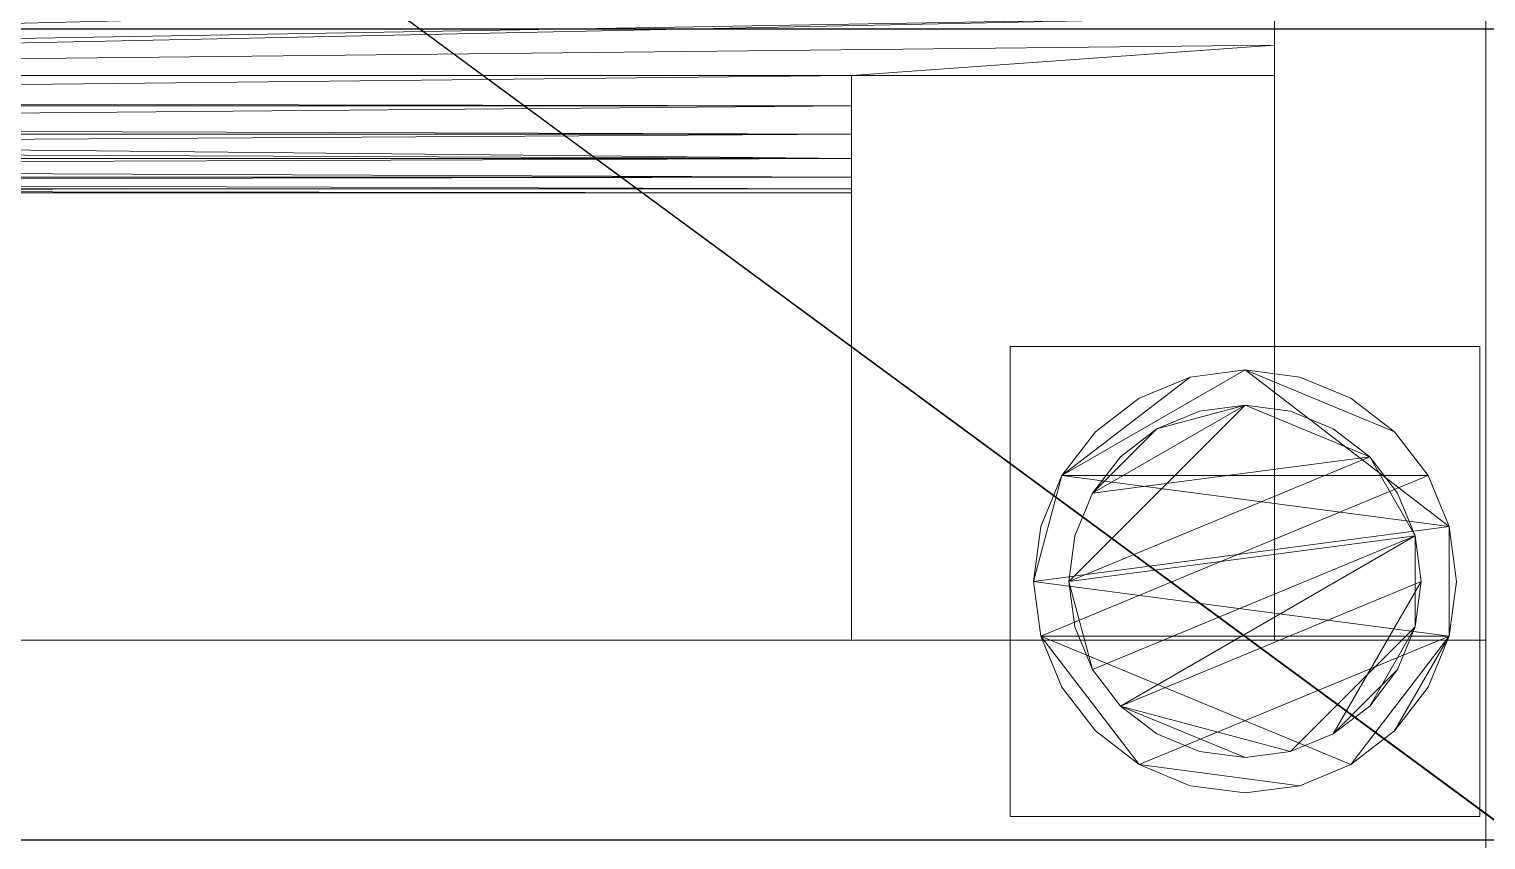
# Model space of a CAD drawing. Extents: x -225 to 1345, y -1183 to 75.
# Drawn here: x 993 to 1117, y -737 to -668 of the extents above; entities that cross this region are included whole.
import ezdxf

# ---------------------------------------------------------------- set-up
doc = ezdxf.new("R2010")
doc.units = 0
for name, color, linetype in [('IQ_200_3D', 1, 'Continuous'), ('IQ_204_2D', 7, 'Continuous'), ('IQ_204_3D', 7, 'Continuous')]:
    doc.layers.add(name, color=color, linetype=linetype)

# ---------------------------------------------------------------- blocks, each defined once
blk = doc.blocks.new('RINSEV_INT')
at = {"layer": 'IQ_204_2D', "linetype": 'Continuous'}
blk.add_line((1120, -668), (0, -668), dxfattribs=at)
at = {"layer": 'IQ_200_3D', "lineweight": 18}
mesh = blk.add_polyface(dxfattribs=at)
corners = [(1120, -737, 1493), (0, -737, 1493), (0, -5, 1493), (1120, -5, 1493)]
mesh.append_faces([[corners[k] for k in face] for face in [(0, 1, 2, 3)]])
at = {"layer": 'IQ_200_3D'}
mesh = blk.add_polyface(dxfattribs=at)
corners = [(1120, -737, 1785), (1120, -5, 1785), (0, -5, 1785), (0, -737, 1785), (151, -41, 1785), (151.68, -35.82, 1785), (153.68, -31, 1785), (156.86, -26.86, 1785), (161, -23.68, 1785), (165.82, -21.68, 1785), (171, -21, 1785), (176.18, -21.68, 1785), (181, -23.68, 1785), (185.14, -26.86, 1785), (188.32, -31, 1785), (190.32, -35.82, 1785), (191, -41, 1785), (190.32, -46.18, 1785), (188.32, -51, 1785), (185.14, -55.14, 1785), (181, -58.32, 1785), (176.18, -60.32, 1785), (171, -61, 1785), (165.82, -60.32, 1785), (161, -58.32, 1785), (156.86, -55.14, 1785), (153.68, -51, 1785), (151.68, -46.18, 1785)]
mesh.append_faces([[corners[k] for k in face] for face in [(15, 1, 14), (7, 2, 6), (4, 2, 27), (23, 3, 22)]], dxfattribs={"vtx0": -1, "vtx1": -1})
mesh.append_faces([[corners[k] for k in face] for face in [(1, 15, 16), (1, 16, 17), (18, 0, 1, 17), (0, 18, 19, 3), (3, 20, 21), (3, 19, 20), (3, 21, 22), (2, 7, 8), (2, 4, 5), (2, 25, 26)]], dxfattribs={"vtx0": -1, "vtx2": -1})
mesh.append_faces([[corners[k] for k in face] for face in [(11, 12, 1), (13, 14, 1), (12, 13, 1), (9, 10, 2), (8, 9, 2), (5, 6, 2), (23, 24, 3), (26, 27, 2)]], dxfattribs={"vtx1": -1, "vtx2": -1})
mesh.append_faces([[corners[k] for k in face] for face in [(10, 11, 1, 2), (24, 25, 2, 3)]], dxfattribs={"vtx1": -1, "vtx3": -1})
at = {"layer": 'IQ_200_3D', "lineweight": 18}
mesh = blk.add_polyface(dxfattribs=at)
corners = [(3, -737, 1493), (1117, -737, 1493), (1117, -5, 1493), (3, -5, 1493)]
mesh.append_faces([[corners[k] for k in face] for face in [(0, 1, 2, 3)]])
mesh = blk.add_polyface(dxfattribs=at)
corners = [(3, -77, 150), (1117, -77, 150), (1117, -737, 150), (3, -737, 150)]
mesh.append_faces([[corners[k] for k in face] for face in [(0, 1, 2, 3)]])
mesh = blk.add_polyface(dxfattribs=at)
corners = [(3, -720, 710), (1117, -720, 710), (1117, -80, 710), (3, -80, 710)]
mesh.append_faces([[corners[k] for k in face] for face in [(0, 1, 2, 3)]])
mesh = blk.add_polyface(dxfattribs=at)
corners = [(3, -80, 1443), (1117, -80, 1443), (1117, -720, 1443), (3, -720, 1443)]
mesh.append_faces([[corners[k] for k in face] for face in [(0, 1, 2, 3)]])
mesh = blk.add_polyface(dxfattribs=at)
corners = [(3, -720, 1443), (1117, -720, 1443), (1117, -720, 710), (3, -720, 710)]
mesh.append_faces([[corners[k] for k in face] for face in [(0, 1, 2, 3)]])
mesh = blk.add_polyface(dxfattribs=at)
corners = [(1120, -737, 1785), (0, -737, 1785), (0, -737, 1493), (1120, -737, 1493)]
mesh.append_faces([[corners[k] for k in face] for face in [(0, 1, 2, 3)]])
mesh = blk.add_polyface(dxfattribs=at)
corners = [(3, -737, 150), (1117, -737, 150), (1117, -737, 1493), (3, -737, 1493)]
mesh.append_faces([[corners[k] for k in face] for face in [(0, 1, 2, 3)]])
mesh = blk.add_polyface(dxfattribs=at)
corners = [(1117, -794.5, 188), (347, -794.5, 188), (347, -737, 188), (1117, -737, 188)]
mesh.append_faces([[corners[k] for k in face] for face in [(0, 1, 2, 3)]])
mesh = blk.add_polyface(dxfattribs=at)
corners = [(1117, -737, 188), (347, -737, 188), (347, -737, 758.13), (1117, -737, 758.13)]
mesh.append_faces([[corners[k] for k in face] for face in [(0, 1, 2, 3)]])
mesh = blk.add_polyface(dxfattribs=at)
corners = [(1117, -737, 758.13), (347, -737, 758.13), (347, -793.85, 774.03), (1117, -793.85, 774.03)]
mesh.append_faces([[corners[k] for k in face] for face in [(0, 1, 2, 3)]])
mesh = blk.add_polyface(dxfattribs=at)
corners = [(1117, -737, 758.13), (1117, -793.85, 774.03), (1117, -794.5, 774.12), (1117, -795.15, 774.03), (1117, -795.75, 773.79), (1117, -796.27, 773.39), (1117, -796.67, 772.87), (1117, -796.91, 772.27), (1117, -797, 771.62), (1117, -797, 190.5), (1117, -796.91, 189.85), (1117, -796.67, 189.25), (1117, -796.27, 188.73), (1117, -795.75, 188.33), (1117, -795.15, 188.09), (1117, -794.5, 188), (1117, -737, 188)]
mesh.append_faces([[corners[k] for k in face] for face in [(11, 14, 9, 10), (15, 9, 14)]], dxfattribs={"vtx0": -1, "vtx1": -1})
mesh.append_faces([[corners[k] for k in face] for face in [(9, 15, 16, 0)]], dxfattribs={"vtx0": -1, "vtx3": -1})
mesh.append_faces([[corners[k] for k in face] for face in [(4, 5, 8, 1)]], dxfattribs={"vtx1": -1, "vtx2": -1, "vtx3": -1})
mesh.append_faces([[corners[k] for k in face] for face in [(0, 1, 8, 9)]], dxfattribs={"vtx1": -1, "vtx3": -1})
mesh.append_faces([[corners[k] for k in face] for face in [(12, 13, 14, 11), (6, 7, 8, 5)]], dxfattribs={"vtx2": -1})
mesh.append_faces([[corners[k] for k in face] for face in [(1, 2, 3, 4)]], dxfattribs={"vtx3": -1})
at = {"layer": 'IQ_204_3D', "lineweight": 18}
mesh = blk.add_polyface(dxfattribs=at)
corners = [(1063, -720, 956.99), (1063, -671.94, 929.24), (1063, -671.94, 928.4), (1063, -674.53, 928.06), (1063, -676.94, 927.06), (1063, -679.02, 925.47), (1063, -680.61, 923.4), (1063, -681.6, 920.99), (1063, -681.94, 918.4), (1063, -681.6, 915.81), (1063, -680.61, 913.4), (1063, -679.02, 911.33), (1063, -676.94, 909.74), (1063, -674.53, 908.74), (1063, -671.94, 908.4), (1063, -671.94, 907.55), (1063, -720, 879.81), (1063, -100, 956.99), (1063, -80, 956.99), (1063, -80, 879.81), (1063, -100, 879.81), (1063, -148.06, 907.55), (1063, -148.06, 908.4), (1063, -145.47, 908.74), (1063, -143.06, 909.74), (1063, -140.98, 911.33), (1063, -139.39, 913.4), (1063, -138.4, 915.81), (1063, -138.06, 918.4), (1063, -138.4, 920.99), (1063, -139.39, 923.4), (1063, -140.98, 925.47), (1063, -143.06, 927.06), (1063, -145.47, 928.06), (1063, -148.06, 928.4), (1063, -148.06, 929.24)]
mesh.append_faces([[corners[k] for k in face] for face in [(20, 17, 18, 19)]], dxfattribs={"vtx0": -1})
mesh.append_faces([[corners[k] for k in face] for face in [(6, 0, 5), (13, 16, 12), (31, 17, 30), (28, 20, 27), (27, 20, 26), (26, 20, 25), (24, 20, 23)]], dxfattribs={"vtx0": -1, "vtx1": -1})
mesh.append_faces([[corners[k] for k in face] for face in [(0, 6, 7), (0, 3, 4), (8, 16, 0, 7), (16, 9, 10)]], dxfattribs={"vtx0": -1, "vtx2": -1})
mesh.append_faces([[corners[k] for k in face] for face in [(4, 5, 0), (8, 9, 16), (11, 12, 16), (10, 11, 16), (32, 33, 17), (31, 32, 17), (29, 30, 17), (24, 25, 20)]], dxfattribs={"vtx1": -1, "vtx2": -1})
mesh.append_faces([[corners[k] for k in face] for face in [(28, 29, 17, 20)]], dxfattribs={"vtx1": -1, "vtx2": -1, "vtx3": -1})
mesh.append_faces([[corners[k] for k in face] for face in [(1, 2, 3, 0), (21, 22, 23, 20)]], dxfattribs={"vtx2": -1})
mesh.append_faces([[corners[k] for k in face] for face in [(13, 14, 15, 16), (33, 34, 35, 17)]], dxfattribs={"vtx3": -1})
mesh = blk.add_polyface(dxfattribs=at)
corners = [(1099, -720, 956.99), (1099, -720, 879.81), (1099, -671.94, 907.55), (1099, -671.94, 908.4), (1099, -669.36, 908.74), (1099, -666.94, 909.74), (1099, -664.87, 911.33), (1099, -663.28, 913.4), (1099, -662.29, 915.81), (1099, -661.94, 918.4), (1099, -662.29, 920.99), (1099, -663.28, 923.4), (1099, -664.87, 925.47), (1099, -666.94, 927.06), (1099, -669.36, 928.06), (1099, -671.94, 928.4), (1099, -671.94, 929.24), (1099, -100, 956.99), (1099, -148.06, 929.24), (1099, -148.06, 928.4), (1099, -150.28, 928.15), (1099, -152.4, 927.41), (1099, -154.29, 926.22), (1099, -155.87, 924.63), (1099, -157.06, 922.74), (1099, -157.8, 920.63), (1099, -158.06, 918.4), (1099, -157.71, 915.81), (1099, -156.72, 913.4), (1099, -155.13, 911.33), (1099, -153.06, 909.74), (1099, -150.64, 908.74), (1099, -148.06, 908.4), (1099, -148.06, 907.55), (1099, -100, 879.81), (1099, -80, 879.81), (1099, -80, 956.99)]
mesh.append_faces([[corners[k] for k in face] for face in [(5, 13, 14, 4), (4, 14, 15, 3), (30, 21, 22, 29), (31, 20, 21, 30), (32, 19, 20, 31)]], dxfattribs={"vtx0": -1, "vtx2": -1})
mesh.append_faces([[corners[k] for k in face] for face in [(10, 11, 8, 9), (36, 17, 34, 35), (26, 27, 25)]], dxfattribs={"vtx1": -1})
mesh.append_faces([[corners[k] for k in face] for face in [(5, 6, 13), (22, 23, 29)]], dxfattribs={"vtx1": -1, "vtx2": -1})
mesh.append_faces([[corners[k] for k in face] for face in [(11, 12, 7, 8), (12, 13, 6, 7), (23, 24, 28, 29), (24, 25, 27, 28)]], dxfattribs={"vtx1": -1, "vtx3": -1})
mesh.append_faces([[corners[k] for k in face] for face in [(1, 2, 3, 0)]], dxfattribs={"vtx2": -1})
mesh.append_faces([[corners[k] for k in face] for face in [(15, 16, 0, 3), (17, 18, 19, 32), (32, 33, 34, 17)]], dxfattribs={"vtx2": -1, "vtx3": -1})
mesh = blk.add_polyface(dxfattribs=at)
corners = [(19, -661.94, 918.4), (1099, -661.94, 918.4), (1099, -662.29, 915.81), (1099, -663.28, 913.4), (1099, -664.87, 911.33), (1099, -666.94, 909.74), (1099, -669.36, 908.74), (1099, -671.94, 908.4), (1063, -671.94, 908.4), (1063, -674.53, 908.74), (1063, -676.94, 909.74), (1063, -679.02, 911.33), (1063, -680.61, 913.4), (1063, -681.6, 915.81), (1063, -681.94, 918.4), (859, -681.94, 918.4), (859, -681.69, 916.17), (859, -680.95, 914.06), (859, -679.76, 912.16), (859, -678.18, 910.58), (859, -676.28, 909.39), (859, -674.17, 908.65), (859, -671.94, 908.4), (809, -671.94, 908.4), (809, -674.17, 908.65), (809, -676.28, 909.39), (809, -678.18, 910.58), (809, -679.76, 912.16), (809, -680.95, 914.06), (809, -681.69, 916.17), (809, -681.94, 918.4), (584, -681.94, 918.4), (584, -681.69, 916.17), (584, -680.95, 914.06), (584, -679.76, 912.16), (584, -678.18, 910.58), (584, -676.28, 909.39), (584, -674.17, 908.65), (584, -671.94, 908.4), (534, -671.94, 908.4), (534, -674.17, 908.65), (534, -676.28, 909.39), (534, -678.18, 910.58), (534, -679.76, 912.16), (534, -680.95, 914.06), (534, -681.69, 916.17), (534, -681.94, 918.4), (309, -681.94, 918.4), (309, -681.69, 916.17), (309, -680.95, 914.06), (309, -679.76, 912.16), (309, -678.18, 910.58), (309, -676.28, 909.39), (309, -674.17, 908.65), (309, -671.94, 908.4), (259, -671.94, 908.4), (259, -674.17, 908.65), (259, -676.28, 909.39), (259, -678.18, 910.58), (259, -679.76, 912.16), (259, -680.95, 914.06), (259, -681.69, 916.17), (259, -681.94, 918.4), (55, -681.94, 918.4), (55, -681.6, 915.81), (55, -680.61, 913.4), (55, -679.02, 911.33), (55, -676.94, 909.74), (55, -674.53, 908.74), (55, -671.94, 908.4), (19, -671.94, 908.4), (19, -669.36, 908.74), (19, -666.94, 909.74), (19, -664.87, 911.33), (19, -663.28, 913.4), (19, -662.29, 915.81)]
mesh.append_faces([[corners[k] for k in face] for face in [(16, 14, 15)]], dxfattribs={"vtx0": -1})
mesh.append_faces([[corners[k] for k in face] for face in [(8, 22, 6, 7), (9, 21, 8), (22, 8, 21), (71, 55, 69, 70), (56, 69, 55), (68, 57, 67), (58, 67, 57), (20, 10, 19), (19, 11, 18), (11, 19, 10), (18, 12, 17), (12, 18, 11), (14, 16, 13)]], dxfattribs={"vtx0": -1, "vtx1": -1})
mesh.append_faces([[corners[k] for k in face] for face in [(38, 4, 23), (73, 39, 54)]], dxfattribs={"vtx0": -1, "vtx1": -1, "vtx2": -1})
mesh.append_faces([[corners[k] for k in face] for face in [(74, 3, 38, 39)]], dxfattribs={"vtx0": -1, "vtx1": -1, "vtx3": -1})
mesh.append_faces([[corners[k] for k in face] for face in [(38, 3, 4), (23, 4, 5), (22, 5, 6), (38, 23, 24, 37), (75, 2, 3, 74), (5, 22, 23), (20, 9, 10), (37, 24, 25, 36), (36, 25, 26, 35), (54, 39, 40, 53), (72, 54, 55), (54, 72, 73), (55, 71, 72), (53, 40, 41, 52), (52, 41, 42, 51), (35, 26, 27, 34), (34, 27, 28, 33), (29, 32, 33, 28), (51, 42, 43, 50), (50, 43, 44, 49), (58, 66, 67), (66, 58, 59), (65, 59, 60), (59, 65, 66), (45, 48, 49, 44), (60, 64, 65), (64, 60, 61), (61, 63, 64)]], dxfattribs={"vtx0": -1, "vtx2": -1})
mesh.append_faces([[corners[k] for k in face] for face in [(20, 21, 9), (73, 74, 39), (68, 69, 56), (56, 57, 68), (12, 13, 17), (16, 17, 13)]], dxfattribs={"vtx1": -1, "vtx2": -1})
mesh.append_faces([[corners[k] for k in face] for face in [(0, 1, 2, 75), (30, 31, 32, 29), (46, 47, 48, 45), (61, 62, 63)]], dxfattribs={"vtx2": -1})
mesh = blk.add_polyface(dxfattribs=at)
corners = [(1099, -661.94, 918.4), (19, -661.94, 918.4), (19, -662.29, 920.99), (19, -663.28, 923.4), (19, -664.87, 925.47), (19, -666.94, 927.06), (19, -669.36, 928.06), (19, -671.94, 928.4), (55, -671.94, 928.4), (55, -674.53, 928.06), (55, -676.94, 927.06), (55, -679.02, 925.47), (55, -680.61, 923.4), (55, -681.6, 920.99), (55, -681.94, 918.4), (259, -681.94, 918.4), (259, -681.6, 920.99), (259, -680.61, 923.4), (259, -679.02, 925.47), (259, -676.94, 927.06), (259, -674.53, 928.06), (259, -671.94, 928.4), (309, -671.94, 928.4), (309, -674.53, 928.06), (309, -676.94, 927.06), (309, -679.02, 925.47), (309, -680.61, 923.4), (309, -681.6, 920.99), (309, -681.94, 918.4), (534, -681.94, 918.4), (534, -681.6, 920.99), (534, -680.61, 923.4), (534, -679.02, 925.47), (534, -676.94, 927.06), (534, -674.53, 928.06), (534, -671.94, 928.4), (584, -671.94, 928.4), (584, -674.53, 928.06), (584, -676.94, 927.06), (584, -679.02, 925.47), (584, -680.61, 923.4), (584, -681.6, 920.99), (584, -681.94, 918.4), (809, -681.94, 918.4), (809, -681.6, 920.99), (809, -680.61, 923.4), (809, -679.02, 925.47), (809, -676.94, 927.06), (809, -674.53, 928.06), (809, -671.94, 928.4), (859, -671.94, 928.4), (859, -674.53, 928.06), (859, -676.94, 927.06), (859, -679.02, 925.47), (859, -680.61, 923.4), (859, -681.6, 920.99), (859, -681.94, 918.4), (1063, -681.94, 918.4), (1063, -681.6, 920.99), (1063, -680.61, 923.4), (1063, -679.02, 925.47), (1063, -676.94, 927.06), (1063, -674.53, 928.06), (1063, -671.94, 928.4), (1099, -671.94, 928.4), (1099, -669.36, 928.06), (1099, -666.94, 927.06), (1099, -664.87, 925.47), (1099, -663.28, 923.4), (1099, -662.29, 920.99)]
mesh.append_faces([[corners[k] for k in face] for face in [(65, 63, 64), (2, 69, 0, 1)]], dxfattribs={"vtx0": -1})
mesh.append_faces([[corners[k] for k in face] for face in [(53, 60, 52), (50, 66, 49), (67, 49, 66), (5, 22, 4)]], dxfattribs={"vtx0": -1, "vtx1": -1})
mesh.append_faces([[corners[k] for k in face] for face in [(50, 63, 65), (49, 67, 36), (35, 4, 22), (8, 21, 6)]], dxfattribs={"vtx0": -1, "vtx1": -1, "vtx2": -1})
mesh.append_faces([[corners[k] for k in face] for face in [(41, 44, 45, 40), (40, 45, 46, 39), (38, 47, 48, 37), (39, 46, 47, 38), (27, 30, 31, 26), (13, 16, 17, 12), (26, 31, 32, 25), (25, 32, 33, 24), (12, 17, 18, 11), (11, 18, 19), (49, 36, 37, 48), (36, 67, 68), (3, 68, 69, 2), (34, 23, 24, 33), (35, 22, 23, 34), (19, 10, 11), (10, 19, 20, 9), (9, 20, 21, 8), (21, 5, 6)]], dxfattribs={"vtx0": -1, "vtx2": -1})
mesh.append_faces([[corners[k] for k in face] for face in [(29, 30, 27, 28)]], dxfattribs={"vtx1": -1})
mesh.append_faces([[corners[k] for k in face] for face in [(60, 61, 52), (65, 66, 50), (21, 22, 5), (3, 4, 35)]], dxfattribs={"vtx1": -1, "vtx2": -1})
mesh.append_faces([[corners[k] for k in face] for face in [(35, 36, 68, 3)]], dxfattribs={"vtx1": -1, "vtx2": -1, "vtx3": -1})
mesh.append_faces([[corners[k] for k in face] for face in [(54, 55, 58, 59), (53, 54, 59, 60), (61, 62, 51, 52), (50, 51, 62, 63)]], dxfattribs={"vtx1": -1, "vtx3": -1})
mesh.append_faces([[corners[k] for k in face] for face in [(14, 15, 16, 13), (6, 7, 8)]], dxfattribs={"vtx2": -1})
mesh.append_faces([[corners[k] for k in face] for face in [(55, 56, 57, 58), (41, 42, 43, 44)]], dxfattribs={"vtx3": -1})
mesh = blk.add_polyface(dxfattribs=at)
corners = [(1063, -720, 956.99), (1099, -720, 956.99), (1099, -671.94, 929.24), (1063, -671.94, 929.24)]
mesh.append_faces([[corners[k] for k in face] for face in [(0, 1, 2, 3)]])
mesh = blk.add_polyface(dxfattribs=at)
corners = [(1063, -671.94, 929.24), (1099, -671.94, 929.24), (1099, -671.94, 928.4), (1063, -671.94, 928.4), (1099, -671.94, 907.55), (1063, -671.94, 907.55), (1063, -671.94, 908.4), (1099, -671.94, 908.4)]
mesh.append_faces([[corners[k] for k in face] for face in [(2, 3, 0, 1), (5, 6, 7, 4)]])
mesh = blk.add_polyface(dxfattribs=at)
corners = [(1063, -671.94, 907.55), (1099, -671.94, 907.55), (1099, -720, 879.81), (1063, -720, 879.81)]
mesh.append_faces([[corners[k] for k in face] for face in [(0, 1, 2, 3)]])
mesh = blk.add_polyface(dxfattribs=at)
corners = [(1076.5, -695, 150), (1076.5, -735, 150), (1116.5, -735, 150), (1116.5, -695, 150)]
mesh.append_faces([[corners[k] for k in face] for face in [(0, 1, 2, 3)]])
mesh = blk.add_polyface(dxfattribs=at)
corners = [(1116.5, -735, 60), (1076.5, -735, 60), (1076.5, -695, 60), (1116.5, -695, 60)]
mesh.append_faces([[corners[k] for k in face] for face in [(0, 1, 2, 3)]])
mesh = blk.add_polyface(dxfattribs=at)
corners = [(1116.5, -695, 150), (1116.5, -695, 60), (1076.5, -695, 60), (1076.5, -695, 150)]
mesh.append_faces([[corners[k] for k in face] for face in [(0, 1, 2, 3)]])
mesh = blk.add_polyface(dxfattribs=at)
corners = [(1076.5, -695, 150), (1076.5, -695, 60), (1076.5, -735, 60), (1076.5, -735, 150)]
mesh.append_faces([[corners[k] for k in face] for face in [(0, 1, 2, 3)]])
mesh = blk.add_polyface(dxfattribs=at)
corners = [(1116.5, -735, 150), (1116.5, -735, 60), (1116.5, -695, 60), (1116.5, -695, 150)]
mesh.append_faces([[corners[k] for k in face] for face in [(0, 1, 2, 3)]])
mesh = blk.add_polyface(dxfattribs=at)
corners = [(1078.5, -715, 5), (1079.11, -719.66, 5), (1080.91, -724, 5), (1083.77, -727.73, 5), (1087.5, -730.59, 5), (1091.84, -732.39, 5), (1096.5, -733, 5), (1101.16, -732.39, 5), (1105.5, -730.59, 5), (1109.23, -727.73, 5), (1112.09, -724, 5), (1113.89, -719.66, 5), (1114.5, -715, 5), (1113.89, -710.34, 5), (1112.09, -706, 5), (1109.23, -702.27, 5), (1105.5, -699.41, 5), (1101.16, -697.61, 5), (1096.5, -697, 5), (1091.84, -697.61, 5), (1087.5, -699.41, 5), (1083.77, -702.27, 5), (1080.91, -706, 5), (1079.11, -710.34, 5)]
mesh.append_faces([[corners[k] for k in face] for face in [(11, 8, 9, 10)]], dxfattribs={"vtx0": -1})
mesh.append_faces([[corners[k] for k in face] for face in [(4, 7, 8, 11), (11, 0, 1, 4), (13, 18, 19, 22)]], dxfattribs={"vtx0": -1, "vtx2": -1, "vtx3": -1})
mesh.append_faces([[corners[k] for k in face] for face in [(0, 11, 12, 13)]], dxfattribs={"vtx0": -1, "vtx3": -1})
mesh.append_faces([[corners[k] for k in face] for face in [(2, 3, 4, 1), (16, 17, 18, 15)]], dxfattribs={"vtx2": -1})
mesh.append_faces([[corners[k] for k in face] for face in [(13, 14, 15, 18), (22, 23, 0, 13)]], dxfattribs={"vtx2": -1, "vtx3": -1})
mesh.append_faces([[corners[k] for k in face] for face in [(4, 5, 6, 7), (19, 20, 21, 22)]], dxfattribs={"vtx3": -1})
mesh = blk.add_polyface(dxfattribs=at)
corners = [(1078.5, -715), (1079.11, -710.34), (1080.91, -706), (1083.77, -702.27), (1087.5, -699.41), (1091.84, -697.61), (1096.5, -697), (1101.16, -697.61), (1105.5, -699.41), (1109.23, -702.27), (1112.09, -706), (1113.89, -710.34), (1114.5, -715), (1113.89, -719.66), (1112.09, -724), (1109.23, -727.73), (1105.5, -730.59), (1101.16, -732.39), (1096.5, -733), (1091.84, -732.39), (1087.5, -730.59), (1083.77, -727.73), (1080.91, -724), (1079.11, -719.66)]
mesh.append_faces([[corners[k] for k in face] for face in [(2, 0, 1), (15, 13, 14), (13, 11, 12)]], dxfattribs={"vtx0": -1})
mesh.append_faces([[corners[k] for k in face] for face in [(16, 23, 13, 15)]], dxfattribs={"vtx0": -1, "vtx1": -1, "vtx2": -1})
mesh.append_faces([[corners[k] for k in face] for face in [(2, 10, 23, 0)]], dxfattribs={"vtx0": -1, "vtx1": -1, "vtx3": -1})
mesh.append_faces([[corners[k] for k in face] for face in [(2, 5, 6)]], dxfattribs={"vtx0": -1, "vtx2": -1})
mesh.append_faces([[corners[k] for k in face] for face in [(23, 10, 11, 13), (23, 16, 17, 20)]], dxfattribs={"vtx0": -1, "vtx2": -1, "vtx3": -1})
mesh.append_faces([[corners[k] for k in face] for face in [(9, 10, 2, 6)]], dxfattribs={"vtx1": -1, "vtx2": -1, "vtx3": -1})
mesh.append_faces([[corners[k] for k in face] for face in [(3, 4, 5, 2), (18, 19, 20, 17)]], dxfattribs={"vtx2": -1})
mesh.append_faces([[corners[k] for k in face] for face in [(6, 7, 8, 9), (20, 21, 22, 23)]], dxfattribs={"vtx3": -1})
mesh = blk.add_polyface(dxfattribs=at)
corners = [(1078.5, -715, 5), (1079.11, -710.34, 5), (1080.91, -706, 5), (1083.77, -702.27, 5), (1087.5, -699.41, 5), (1091.84, -697.61, 5), (1096.5, -697, 5), (1101.16, -697.61, 5), (1105.5, -699.41, 5), (1109.23, -702.27, 5), (1112.09, -706, 5), (1113.89, -710.34, 5), (1114.5, -715, 5), (1114.5, -715), (1113.89, -710.34), (1112.09, -706), (1109.23, -702.27), (1105.5, -699.41), (1101.16, -697.61), (1096.5, -697), (1091.84, -697.61), (1087.5, -699.41), (1083.77, -702.27), (1080.91, -706), (1079.11, -710.34), (1078.5, -715)]
mesh.append_faces([[corners[k] for k in face] for face in [(13, 14, 11, 12), (0, 1, 24, 25)]], dxfattribs={"vtx1": -1})
mesh.append_faces([[corners[k] for k in face] for face in [(14, 15, 10, 11), (16, 17, 8, 9), (15, 16, 9, 10), (17, 18, 7, 8), (6, 7, 18, 19), (19, 20, 5, 6), (20, 21, 4, 5), (22, 23, 2, 3), (21, 22, 3, 4), (23, 24, 1, 2)]], dxfattribs={"vtx1": -1, "vtx3": -1})
mesh = blk.add_polyface(dxfattribs=at)
corners = [(1081.5, -715, 60), (1082.01, -718.88, 60), (1083.51, -722.5, 60), (1085.89, -725.61, 60), (1089, -727.99, 60), (1092.62, -729.49, 60), (1096.5, -730, 60), (1100.38, -729.49, 60), (1104, -727.99, 60), (1107.11, -725.61, 60), (1109.49, -722.5, 60), (1110.99, -718.88, 60), (1111.5, -715, 60), (1110.99, -711.12, 60), (1109.49, -707.5, 60), (1107.11, -704.39, 60), (1104, -702.01, 60), (1100.38, -700.51, 60), (1096.5, -700, 60), (1092.62, -700.51, 60), (1089, -702.01, 60), (1085.89, -704.39, 60), (1083.51, -707.5, 60), (1082.01, -711.12, 60)]
mesh.append_faces([[corners[k] for k in face] for face in [(10, 8, 9), (22, 20, 21)]], dxfattribs={"vtx0": -1})
mesh.append_faces([[corners[k] for k in face] for face in [(7, 3, 6)]], dxfattribs={"vtx0": -1, "vtx1": -1})
mesh.append_faces([[corners[k] for k in face] for face in [(22, 15, 18, 20)]], dxfattribs={"vtx0": -1, "vtx1": -1, "vtx2": -1, "vtx3": -1})
mesh.append_faces([[corners[k] for k in face] for face in [(13, 2, 3, 12)]], dxfattribs={"vtx0": -1, "vtx2": -1})
mesh.append_faces([[corners[k] for k in face] for face in [(3, 7, 8, 12)]], dxfattribs={"vtx0": -1, "vtx2": -1, "vtx3": -1})
mesh.append_faces([[corners[k] for k in face] for face in [(17, 18, 15, 16), (19, 20, 18)]], dxfattribs={"vtx1": -1})
mesh.append_faces([[corners[k] for k in face] for face in [(11, 12, 8, 10)]], dxfattribs={"vtx1": -1, "vtx2": -1})
mesh.append_faces([[corners[k] for k in face] for face in [(4, 5, 6, 3)]], dxfattribs={"vtx2": -1})
mesh.append_faces([[corners[k] for k in face] for face in [(0, 1, 2, 13), (13, 14, 15, 0), (22, 23, 0, 15)]], dxfattribs={"vtx2": -1, "vtx3": -1})
mesh = blk.add_polyface(dxfattribs=at)
corners = [(1081.5, -715, 5), (1082.01, -711.12, 5), (1083.51, -707.5, 5), (1085.89, -704.39, 5), (1089, -702.01, 5), (1092.62, -700.51, 5), (1096.5, -700, 5), (1100.38, -700.51, 5), (1104, -702.01, 5), (1107.11, -704.39, 5), (1109.49, -707.5, 5), (1110.99, -711.12, 5), (1111.5, -715, 5), (1110.99, -718.88, 5), (1109.49, -722.5, 5), (1107.11, -725.61, 5), (1104, -727.99, 5), (1100.38, -729.49, 5), (1096.5, -730, 5), (1092.62, -729.49, 5), (1089, -727.99, 5), (1085.89, -725.61, 5), (1083.51, -722.5, 5), (1082.01, -718.88, 5)]
mesh.append_faces([[corners[k] for k in face] for face in [(9, 6, 7, 8), (4, 2, 3), (15, 13, 14)]], dxfattribs={"vtx0": -1})
mesh.append_faces([[corners[k] for k in face] for face in [(18, 21, 17)]], dxfattribs={"vtx0": -1, "vtx1": -1})
mesh.append_faces([[corners[k] for k in face] for face in [(22, 0, 11, 21)]], dxfattribs={"vtx0": -1, "vtx1": -1, "vtx2": -1})
mesh.append_faces([[corners[k] for k in face] for face in [(0, 6, 9, 11), (21, 11, 13, 17)]], dxfattribs={"vtx0": -1, "vtx1": -1, "vtx2": -1, "vtx3": -1})
mesh.append_faces([[corners[k] for k in face] for face in [(23, 0, 22), (12, 13, 11)]], dxfattribs={"vtx1": -1})
mesh.append_faces([[corners[k] for k in face] for face in [(16, 17, 13, 15)]], dxfattribs={"vtx1": -1, "vtx2": -1})
mesh.append_faces([[corners[k] for k in face] for face in [(9, 10, 11)]], dxfattribs={"vtx2": -1})
mesh.append_faces([[corners[k] for k in face] for face in [(4, 5, 6, 2), (0, 1, 2, 6)]], dxfattribs={"vtx2": -1, "vtx3": -1})
mesh.append_faces([[corners[k] for k in face] for face in [(18, 19, 20, 21)]], dxfattribs={"vtx3": -1})
mesh = blk.add_polyface(dxfattribs=at)
corners = [(1081.5, -715, 60), (1082.01, -711.12, 60), (1083.51, -707.5, 60), (1085.89, -704.39, 60), (1089, -702.01, 60), (1092.62, -700.51, 60), (1096.5, -700, 60), (1100.38, -700.51, 60), (1104, -702.01, 60), (1107.11, -704.39, 60), (1109.49, -707.5, 60), (1110.99, -711.12, 60), (1111.5, -715, 60), (1111.5, -715, 5), (1110.99, -711.12, 5), (1109.49, -707.5, 5), (1107.11, -704.39, 5), (1104, -702.01, 5), (1100.38, -700.51, 5), (1096.5, -700, 5), (1092.62, -700.51, 5), (1089, -702.01, 5), (1085.89, -704.39, 5), (1083.51, -707.5, 5), (1082.01, -711.12, 5), (1081.5, -715, 5)]
mesh.append_faces([[corners[k] for k in face] for face in [(1, 24, 25, 0)]], dxfattribs={"vtx0": -1})
mesh.append_faces([[corners[k] for k in face] for face in [(8, 17, 18, 7), (7, 18, 19, 6), (16, 9, 10, 15), (9, 16, 17, 8), (5, 20, 21, 4), (4, 21, 22, 3), (2, 23, 24, 1), (3, 22, 23, 2), (20, 5, 6, 19)]], dxfattribs={"vtx0": -1, "vtx2": -1})
mesh.append_faces([[corners[k] for k in face] for face in [(13, 14, 11, 12)]], dxfattribs={"vtx1": -1})
mesh.append_faces([[corners[k] for k in face] for face in [(14, 15, 10, 11)]], dxfattribs={"vtx1": -1, "vtx3": -1})
mesh = blk.add_polyface(dxfattribs=at)
corners = [(1114.5, -715, 5), (1113.89, -719.66, 5), (1112.09, -724, 5), (1109.23, -727.73, 5), (1105.5, -730.59, 5), (1101.16, -732.39, 5), (1096.5, -733, 5), (1091.84, -732.39, 5), (1087.5, -730.59, 5), (1083.77, -727.73, 5), (1080.91, -724, 5), (1079.11, -719.66, 5), (1078.5, -715, 5), (1078.5, -715), (1079.11, -719.66), (1080.91, -724), (1083.77, -727.73), (1087.5, -730.59), (1091.84, -732.39), (1096.5, -733), (1101.16, -732.39), (1105.5, -730.59), (1109.23, -727.73), (1112.09, -724), (1113.89, -719.66), (1114.5, -715)]
mesh.append_faces([[corners[k] for k in face] for face in [(13, 14, 11, 12), (0, 1, 24, 25)]], dxfattribs={"vtx1": -1})
mesh.append_faces([[corners[k] for k in face] for face in [(14, 15, 10, 11), (16, 17, 8, 9), (15, 16, 9, 10), (17, 18, 7, 8), (6, 7, 18, 19), (19, 20, 5, 6), (20, 21, 4, 5), (22, 23, 2, 3), (21, 22, 3, 4), (23, 24, 1, 2)]], dxfattribs={"vtx1": -1, "vtx3": -1})
mesh = blk.add_polyface(dxfattribs=at)
corners = [(1111.5, -715, 60), (1110.99, -718.88, 60), (1109.49, -722.5, 60), (1107.11, -725.61, 60), (1104, -727.99, 60), (1100.38, -729.49, 60), (1096.5, -730, 60), (1092.62, -729.49, 60), (1089, -727.99, 60), (1085.89, -725.61, 60), (1083.51, -722.5, 60), (1082.01, -718.88, 60), (1081.5, -715, 60), (1081.5, -715, 5), (1082.01, -718.88, 5), (1083.51, -722.5, 5), (1085.89, -725.61, 5), (1089, -727.99, 5), (1092.62, -729.49, 5), (1096.5, -730, 5), (1100.38, -729.49, 5), (1104, -727.99, 5), (1107.11, -725.61, 5), (1109.49, -722.5, 5), (1110.99, -718.88, 5), (1111.5, -715, 5)]
mesh.append_faces([[corners[k] for k in face] for face in [(1, 24, 25, 0)]], dxfattribs={"vtx0": -1})
mesh.append_faces([[corners[k] for k in face] for face in [(11, 14, 15, 10), (10, 15, 16, 9), (8, 17, 18, 7), (9, 16, 17, 8), (7, 18, 19, 6), (5, 20, 21, 4), (4, 21, 22, 3), (2, 23, 24, 1), (3, 22, 23, 2), (20, 5, 6, 19)]], dxfattribs={"vtx0": -1, "vtx2": -1})
mesh.append_faces([[corners[k] for k in face] for face in [(12, 13, 14, 11)]], dxfattribs={"vtx2": -1})
mesh = blk.add_polyface(dxfattribs=at)
corners = [(1063, -720, 879.81), (1099, -720, 879.81), (1099, -720, 956.99), (1063, -720, 956.99)]
mesh.append_faces([[corners[k] for k in face] for face in [(0, 1, 2, 3)]])
mesh = blk.add_polyface(dxfattribs=at)
corners = [(1076.5, -735, 150), (1076.5, -735, 60), (1116.5, -735, 60), (1116.5, -735, 150)]
mesh.append_faces([[corners[k] for k in face] for face in [(0, 1, 2, 3)]])

msp = doc.modelspace()

# ---------------------------------------------------------------- block references
msp.add_blockref('RINSEV_INT', (0, 0))

doc.saveas('drawing.dxf')
